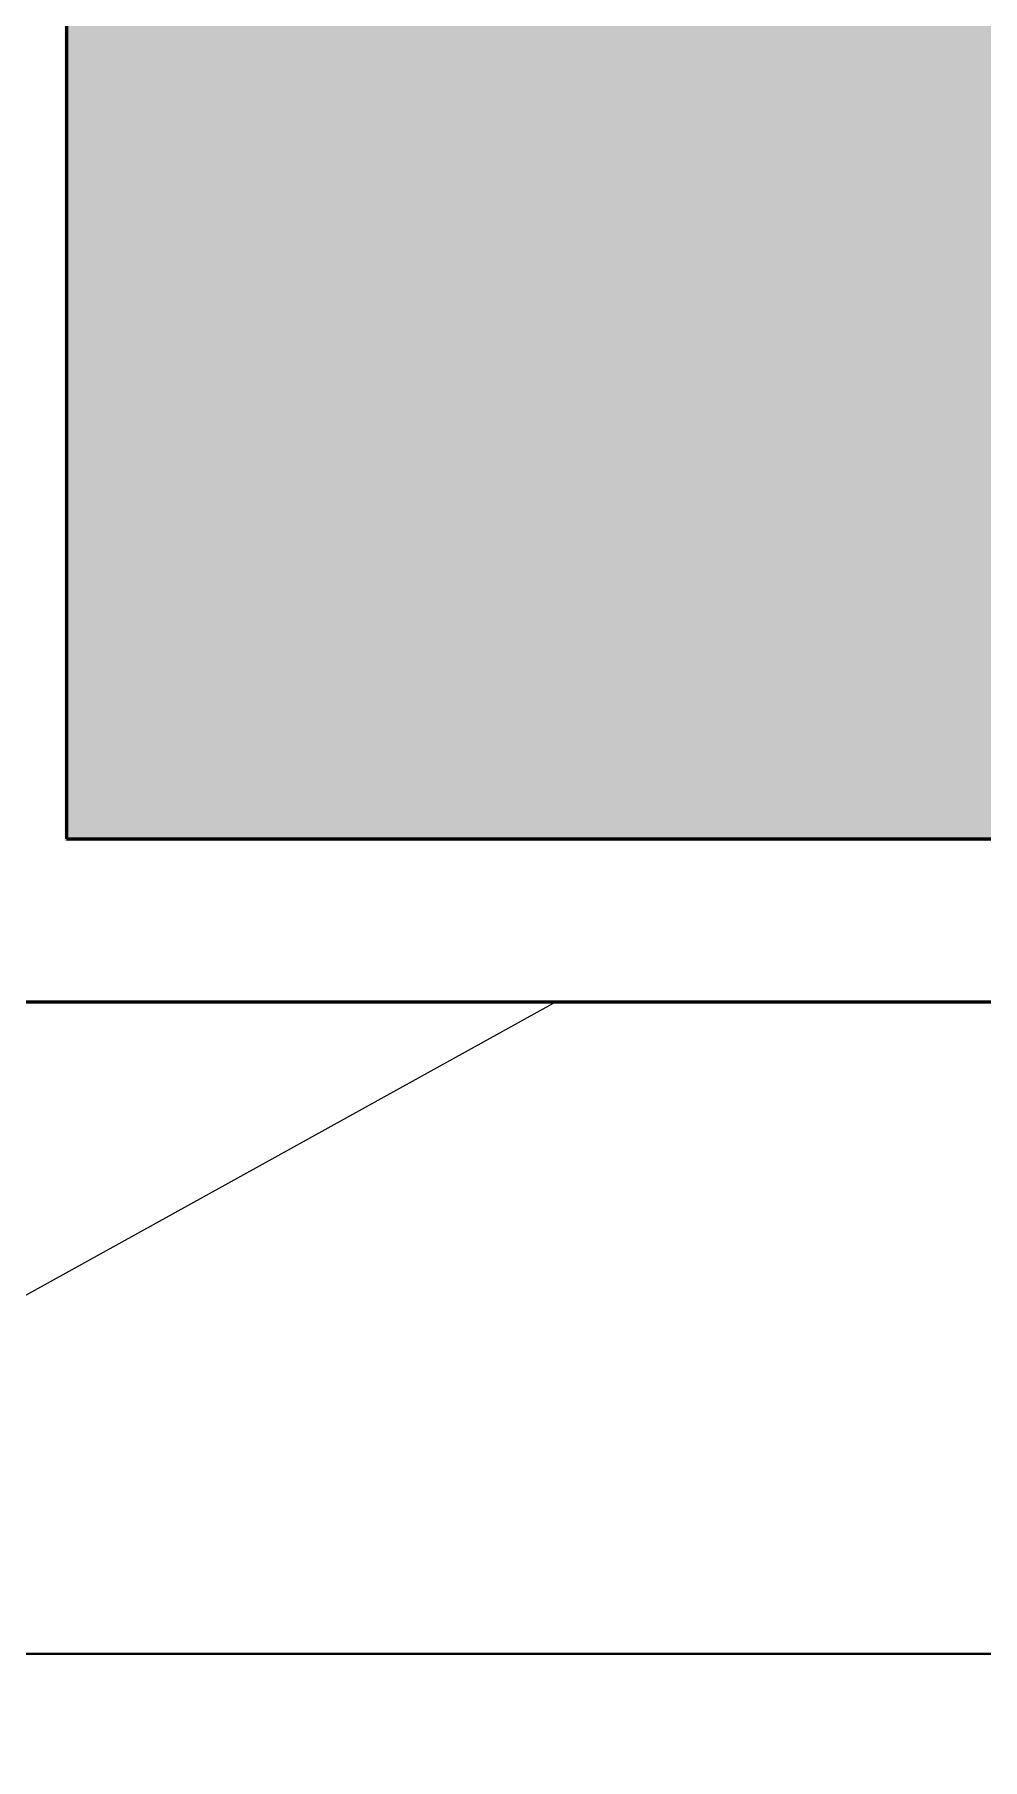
# Model space of a CAD drawing. Header units: millimetres. Extents: x 282 to 167718, y 282 to 525318.
# Drawn here: x 52668 to 53489, y 338585 to 340078 of the extents above; entities that cross this region are included whole.
import ezdxf

# ---------------------------------------------------------------- set-up
doc = ezdxf.new("R2010")
doc.units = ezdxf.units.MM
doc.linetypes.add('DASH_1976_423', pattern=[2398.888889, 1975.555556, -423.333333])
for name, color, linetype in [('GEOFAB', 5, 'Continuous'), ('LEADERS', 7, 'Continuous'), ('MODULE_ART', 7, 'Continuous'), ('TANK', 7, 'Continuous')]:
    doc.layers.add(name, color=color, linetype=linetype)

# ---------------------------------------------------------------- blocks, each defined once
blk = doc.blocks.new('atlancube_face')
at = {"true_color": 0x000000}
blk.add_solid([(-1.8, -1.8), (1151.8, -1.8), (-1.8, 781.8), (1151.8, 781.8)], dxfattribs=at)

msp = doc.modelspace()

# ---------------------------------------------------------------- linework, layer by layer
at = {"layer": 'GEOFAB', "color": 6, "lineweight": 40}
msp.add_line((51990.6, 338676.1), (120101.7, 338676.1), dxfattribs=at)
at = {"layer": 'GEOFAB', "color": 5, "linetype": 'DASH_1976_423', "lineweight": 53}
msp.add_lwpolyline([(52555, 339240.6), (119537.2, 339240.6), (119537.2, 341512.8), (52555, 341512.8)], close=True, dxfattribs=at)
at = {"layer": 'LEADERS', "lineweight": 18}
msp.add_line((48886.1, 336898.1), (53119.4, 339240.6), dxfattribs=at)
at = {"layer": 'TANK', "lineweight": 53}
msp.add_lwpolyline([(52696.1, 339381.7), (119396.1, 339381.7), (119396.1, 341371.7), (52696.1, 341371.7)], close=True, dxfattribs=at)

# ---------------------------------------------------------------- block references
at = {"layer": 'MODULE_ART'}
msp.add_blockref('atlancube_face', (52696.1, 339381.7), dxfattribs=at)

doc.saveas('drawing.dxf')
